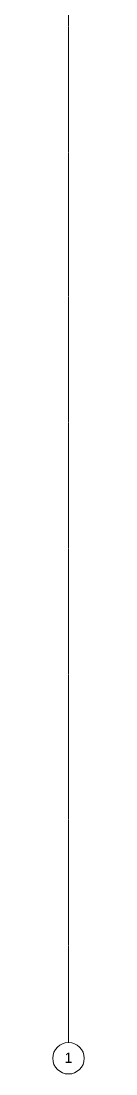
# Model space of a CAD drawing. Header units: inches. Extents: x -3679 to 241, y -496 to 1784.
# Drawn here: x -3354 to -3342, y -496.3 to -94.1 of the extents above; entities that cross this region are included whole.
import ezdxf

# ---------------------------------------------------------------- set-up
doc = ezdxf.new("R2010")
doc.units = ezdxf.units.IN
doc.header["$MEASUREMENT"] = 0
doc.linetypes.add('Grid Line', pattern=[0.875, 0.5, -0.125, 0.125, -0.125])
doc.layers.add('S-GRID', color=8, linetype='Continuous', lineweight=9)
doc.layers.add('S-GRID-IDEN', color=8, linetype='Continuous', lineweight=13)
doc.styles.add('Arial', font='arial.ttf', dxfattribs={"height": 3.934132})

# ---------------------------------------------------------------- blocks, each defined once
blk = doc.blocks.new('Grid - 3_16_-139788-SECOND LEVEL')
at = {"layer": 'S-GRID-IDEN'}
blk.add_circle((0, 0), 0.188, dxfattribs=at)

msp = doc.modelspace()

# ---------------------------------------------------------------- linework, layer by layer
at = {"layer": 'S-GRID', "linetype": 'Grid Line'}
msp.add_line((-3348, 1771.74), (-3348, -484.26), dxfattribs=at)

# ---------------------------------------------------------------- block references
at = {"layer": 'S-GRID-IDEN', "xscale": 31.99999999999999, "yscale": 31.99999999999999, "zscale": 31.99999999999999, "rotation": 180}
msp.add_blockref('Grid - 3_16_-139788-SECOND LEVEL', (-3348, -490.26), dxfattribs=at)

# ---------------------------------------------------------------- next in the draw order: texts
at = {"layer": 'S-GRID-IDEN', "lineweight": 9, "insert": (-3348, -488.11), "char_height": 3.93, "width": 3.648, "attachment_point": 2, "line_spacing_factor": 0.938532, "style": 'Arial', "bg_fill": 3, "box_fill_scale": 1.25, "bg_fill_color": 0, "bg_fill_transparency": 0}
msp.add_mtext('1', dxfattribs=at)

doc.saveas('drawing.dxf')
